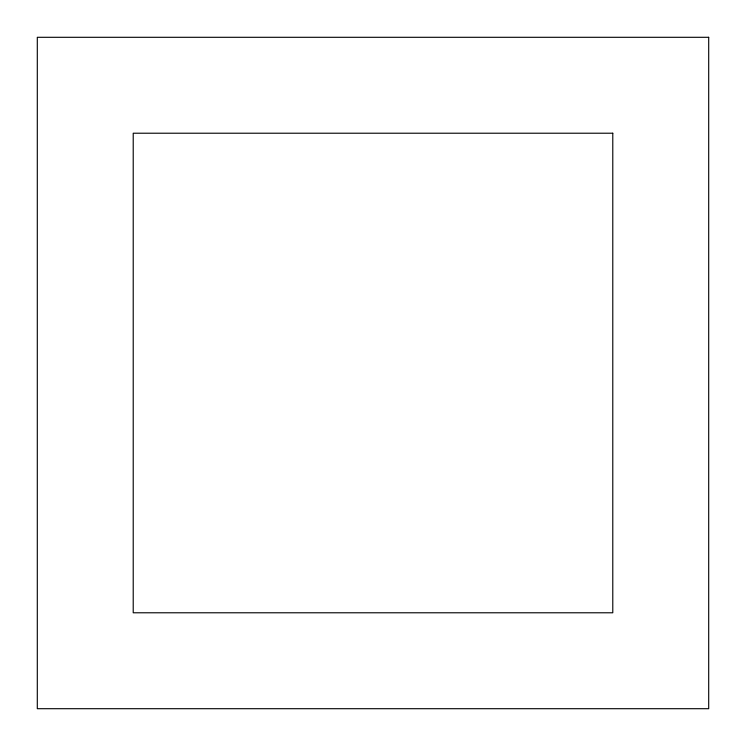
<?xml version="1.0" encoding="UTF-8"?>
<svg xmlns="http://www.w3.org/2000/svg" width="746" height="746" viewBox="0 0 746 746"><rect width="100%" height="100%" fill="white"/><g stroke="black" fill="none" stroke-linecap="round" stroke-linejoin="round"><path stroke-width="1.12" d="M708.7 37.3L37.3 37.3L37.3 708.7L708.7 708.7L708.7 37.3M612.783 133.217L133.217 133.217L133.217 612.783L612.783 612.783L612.783 133.217"/></g></svg>
